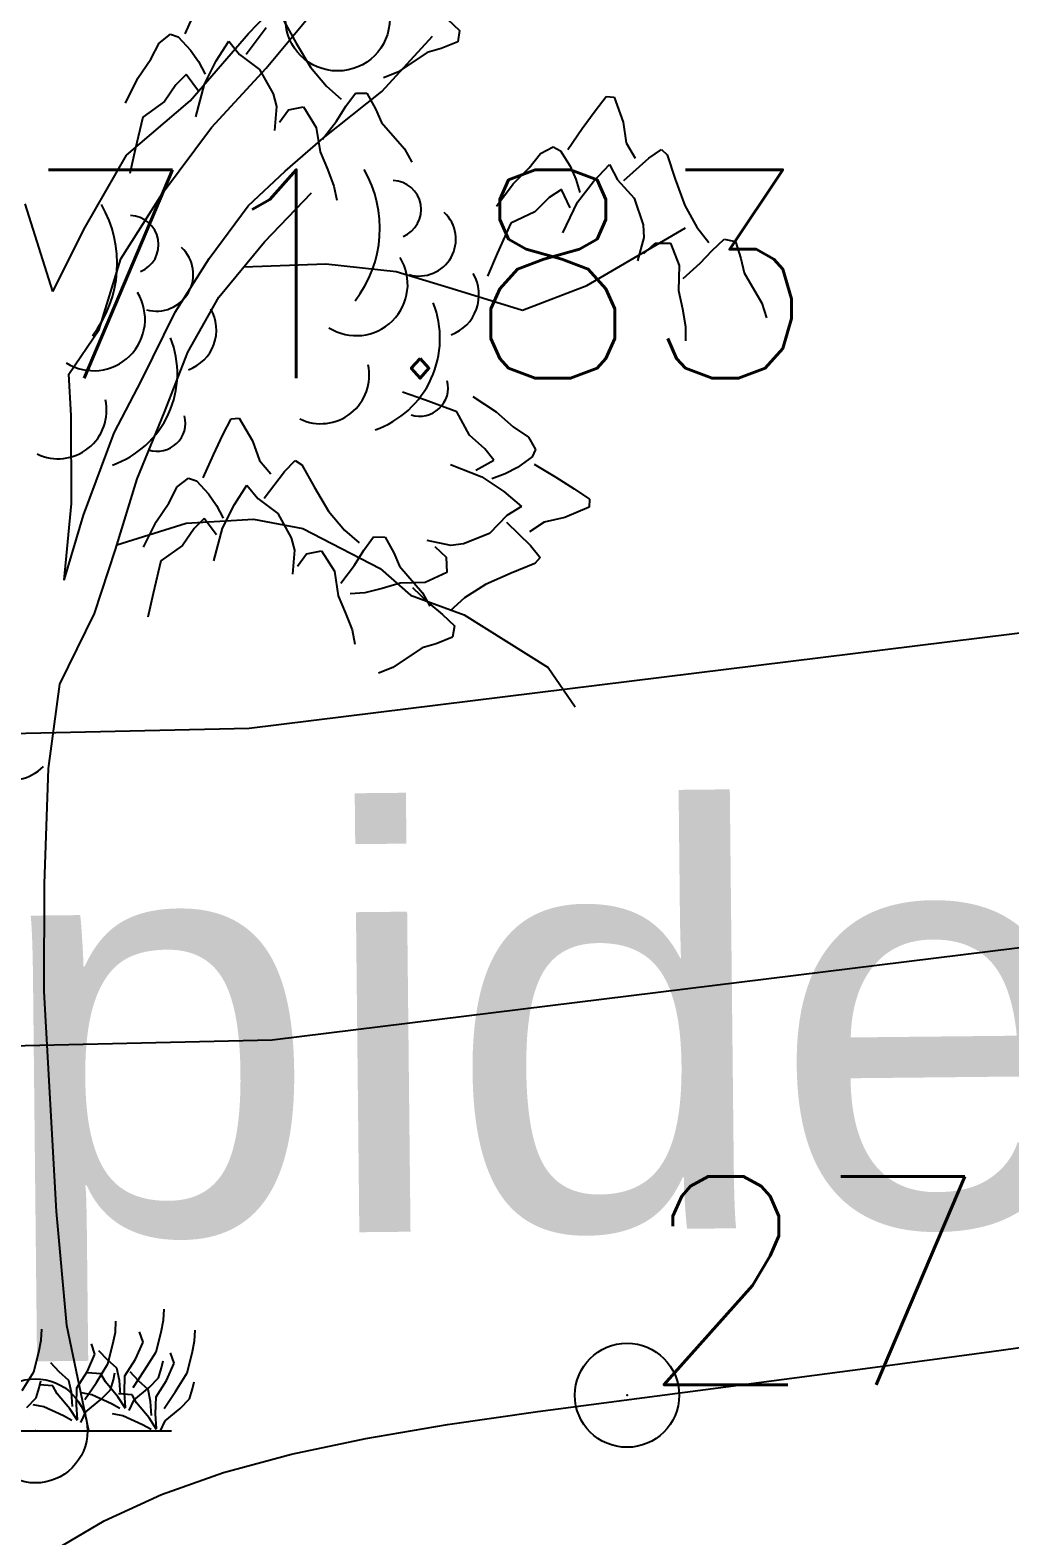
# Model space of a CAD drawing. Header units: millimetres. Extents: x 524954 to 526204, y 9523489 to 9524010.
# Drawn here: x 525696.96 to 525701.66, y 9523610.25 to 9523617.48 of the extents above; entities that cross this region are included whole.
import ezdxf
from ezdxf.enums import TextEntityAlignment as Align

# ---------------------------------------------------------------- set-up
doc = ezdxf.new("R2010")
doc.units = ezdxf.units.MM
doc.header["$PDMODE"] = 32
doc.header["$PDSIZE"] = 0.5
doc.linetypes.add('ACAD_ISO12W100', pattern=[21, 12, -3, 0, -3, 0, -3])
doc.linetypes.add('CACHE2', pattern=[4.7625, 3.175, -1.5875])
for name, color, linetype in [('Arbre', 34, 'ACAD_ISO12W100'), ('CN_01_00', 3, 'Continuous'), ('Murs', 1, 'Continuous'), ('PLUME_5', 6, 'Continuous'), ('PLUME_6', 2, 'Continuous'), ('TopoAlt', 3, 'Continuous'), ('TOPOJIS', 7, 'Continuous'), ('Toponomie', 7, 'CACHE2')]:
    doc.layers.add(name, color=color, linetype=linetype)
doc.styles.add('Simplex 1.0', font='Simplex.shx', dxfattribs={"width": 0.99, "height": 1})
doc.styles.get("Standard").update_dxf_attribs({"font": 'arial.ttf'})
pattern_1 = [(45, (0, 0), (-0.1767766952966, 0.1767766952966), [])]

# ---------------------------------------------------------------- blocks, each defined once
blk = doc.blocks.new('TCPOINT M')
at = {"color": 0}
blk.add_point((0, 0), dxfattribs=at)
at = {"layer": 'TopoAlt', "style": 'Simplex 1.0', "width": 0.99}
blk.add_attdef('ALT', (0.15, 0.15), '', height=1, dxfattribs=at)
blk = doc.blocks.new('v088')
at = {"linetype": 'Continuous'}
for p, q in [((1.0227, 6.7061), (1.3209, 7.0171)), ((1.107, 6.54), (1.3557, 6.8374)), ((0.7433, 6.3831), (1.0227, 6.7061)), ((1.6628, 6.4272), (1.906, 6.6935)), ((0.8455, 6.2546), (1.107, 6.54)), ((0.4379, 6.1217), (0.7433, 6.3831)), ((1.3814, 6.2037), (1.6628, 6.4272)), ((0.6096, 5.9388), (0.8455, 6.2546)), ((1.1982, 6.0444), (1.3814, 6.2037)), ((0.2399, 5.7756), (0.4379, 6.1217)), ((1.0213, 5.879), (1.1982, 6.0444)), ((0.4109, 5.6237), (0.6096, 5.9388)), ((1.0995, 5.7065), (1.3247, 5.9413)), ((0.0846, 5.4676), (-0.0486, 5.8877)), ((0.8338, 5.6263), (1.0213, 5.879)), ((0.0846, 5.4676), (0.2399, 5.7756)), ((2.6462, 5.4963), (3.1193, 5.7735)), ((0.8812, 5.4407), (1.0995, 5.7065)), ((0.3061, 5.2857), (0.4109, 5.6237)), ((0.6713, 5.3679), (0.8338, 5.6263)), ((1.0006, 5.5861), (1.394, 5.6007)), ((1.394, 5.6007), (1.7306, 5.5642)), ((1.7306, 5.5642), (1.9997, 5.4827)), ((2.3377, 5.3779), (2.6462, 5.4963)), ((0.7312, 5.1764), (0.8812, 5.4407)), ((1.9997, 5.4827), (2.3377, 5.3779)), ((0.5102, 5.0412), (0.6713, 5.3679)), ((0.1613, 5.0712), (0.3061, 5.2857)), ((0.6191, 4.888), (0.7312, 5.1764)), ((0.1717, 4.8724), (0.1613, 5.0712)), ((0.3786, 4.7897), (0.5102, 5.0412)), ((0.1743, 4.4496), (0.1717, 4.8724)), ((0.489, 4.5681), (0.6191, 4.888)), ((0.2314, 4.3948), (0.3786, 4.7897)), ((0.3841, 4.2301), (0.489, 4.5681)), ((0.1384, 4.0819), (0.1743, 4.4496)), ((0.1384, 4.0819), (0.2314, 4.3948)), ((0.3911, 4.2526), (0.7235, 4.3553)), ((0.7235, 4.3553), (1.0465, 4.3745)), ((1.0465, 4.3745), (1.2838, 4.3297)), ((1.2838, 4.3297), (1.6547, 4.1385)), ((0.2848, 3.9233), (0.3841, 4.2301)), ((1.6547, 4.1385), (1.8004, 4.0109)), ((1.8004, 4.0109), (2.0573, 3.9168)), ((0.1177, 3.584), (0.2848, 3.9233)), ((2.0573, 3.9168), (2.4606, 3.664)), ((2.4606, 3.664), (2.589, 3.4739)), ((0.064, 3.1786), (0.1177, 3.584)), ((0.0445, 2.6247), (0.064, 3.1786)), ((0.0429, 2.1085), (0.0445, 2.6247)), ((0.1022, 1.0525), (0.0429, 2.1085)), ((0.151, 0.5063), (0.1022, 1.0525)), ((0.2565, 0), (0.151, 0.5063)), ((-0.6539, 0), (0.6539, 0))]:
    blk.add_line(p, q, dxfattribs=at)
at = {"color": 3, "linetype": 'Continuous'}
for p, q in [((0.7187, 6.7034), (0.7681, 6.8145)), ((1.0112, 6.6062), (1.1083, 6.7343)), ((1.1923, 6.7659), (1.2517, 6.6597)), ((1.9768, 6.7743), (2.0342, 6.7201)), ((2.0342, 6.7201), (2.0261, 6.6656)), ((0.5538, 6.582), (0.5938, 6.6601)), ((0.5938, 6.6601), (0.6485, 6.7018)), ((0.6485, 6.7018), (0.6861, 6.6893)), ((0.6861, 6.6893), (0.7451, 6.6262)), ((0.8684, 6.5752), (0.9289, 6.6689)), ((0.9289, 6.6689), (0.9803, 6.6043)), ((1.2517, 6.6597), (1.3207, 6.5436)), ((2.0261, 6.6656), (1.9472, 6.6337)), ((0.4926, 6.4921), (0.5538, 6.582)), ((0.7451, 6.6262), (0.7831, 6.5707)), ((0.9803, 6.6043), (1.0762, 6.5324)), ((1.879, 6.6139), (1.7385, 6.5203)), ((1.9472, 6.6337), (1.879, 6.6139)), ((0.7244, 6.5087), (0.6749, 6.4601)), ((0.7824, 6.4297), (0.7244, 6.5087)), ((0.7831, 6.5707), (0.8142, 6.5101)), ((0.8114, 6.4626), (0.8684, 6.5752)), ((1.0762, 6.5324), (1.1414, 6.4156)), ((1.3207, 6.5436), (1.3968, 6.4523)), ((1.7385, 6.5203), (1.6708, 6.4929)), ((0.4333, 6.3712), (0.4926, 6.4921)), ((0.6749, 6.4601), (0.6198, 6.3792)), ((0.7707, 6.306), (0.8114, 6.4626)), ((1.3968, 6.4523), (1.4671, 6.3913)), ((0.6198, 6.3792), (0.5164, 6.3047)), ((1.1414, 6.4156), (1.1567, 6.3559)), ((1.4894, 6.3564), (1.536, 6.4201)), ((1.536, 6.4201), (1.5911, 6.4188)), ((1.5911, 6.4188), (1.6326, 6.3444)), ((2.6849, 6.3343), (2.7388, 6.4036)), ((2.7388, 6.4036), (2.7772, 6.3997)), ((2.7772, 6.3997), (2.8196, 6.2805)), ((0.5164, 6.3047), (0.4795, 6.1489)), ((1.1567, 6.3559), (1.1472, 6.2405)), ((1.171, 6.2803), (1.2146, 6.3394)), ((1.2146, 6.3394), (1.2864, 6.3531)), ((1.2864, 6.3531), (1.3481, 6.2552)), ((1.4442, 6.2852), (1.4894, 6.3564)), ((1.6326, 6.3444), (1.6606, 6.2793)), ((2.6234, 6.2497), (2.6849, 6.3343)), ((1.3481, 6.2552), (1.3665, 6.1373)), ((1.3784, 6.1983), (1.4442, 6.2852)), ((1.6606, 6.2793), (1.771, 6.1515)), ((2.5541, 6.1497), (2.6234, 6.2497)), ((2.8196, 6.2805), (2.8349, 6.1805)), ((0.4795, 6.1489), (0.4542, 6.0345)), ((1.771, 6.1515), (1.8066, 6.0878)), ((2.4234, 6.1305), (2.4849, 6.1612)), ((2.4849, 6.1612), (2.5195, 6.142)), ((2.5195, 6.142), (2.5657, 6.0689)), ((2.8349, 6.1805), (2.8773, 6.1074)), ((2.9427, 6.1074), (3.0042, 6.1497)), ((3.0042, 6.1497), (3.0311, 6.1228)), ((1.3665, 6.1373), (1.4019, 6.054)), ((2.3695, 6.0612), (2.4234, 6.1305)), ((2.6772, 5.9958), (2.7542, 6.0766)), ((2.7542, 6.0766), (2.7926, 6.0035)), ((2.8234, 5.9997), (2.9427, 6.1074)), ((3.0311, 6.1228), (3.0696, 6.0074)), ((1.4019, 6.054), (1.4328, 5.9737)), ((2.2926, 5.9843), (2.3695, 6.0612)), ((2.5657, 6.0689), (2.5926, 6.0074)), ((2.5926, 6.0074), (2.6118, 5.942)), ((2.7926, 6.0035), (2.8734, 5.9151)), ((3.0696, 6.0074), (3.1158, 5.8804)), ((1.4328, 5.9737), (1.4458, 5.9057)), ((2.2118, 5.8766), (2.2926, 5.9843)), ((2.5234, 5.9574), (2.4657, 5.9189)), ((2.5657, 5.8689), (2.5234, 5.9574)), ((2.6003, 5.8958), (2.6772, 5.9958)), ((2.4657, 5.9189), (2.3964, 5.8497)), ((2.5311, 5.7497), (2.6003, 5.8958)), ((2.8734, 5.9151), (2.9157, 5.7881)), ((3.1158, 5.8804), (3.1734, 5.7766)), ((2.281, 5.7958), (2.2156, 5.6496)), ((2.3964, 5.8497), (2.281, 5.7958)), ((2.9157, 5.7881), (2.9196, 5.7266)), ((2.9196, 5.7266), (2.8888, 5.615)), ((3.1734, 5.7766), (3.2311, 5.7035)), ((3.2465, 5.665), (3.3042, 5.7189)), ((3.3042, 5.7189), (3.3581, 5.7073)), ((2.2156, 5.6496), (2.1695, 5.5419)), ((2.9196, 5.6496), (2.9734, 5.6996)), ((2.9734, 5.6996), (3.0465, 5.6996)), ((3.0465, 5.6996), (3.0888, 5.5919)), ((3.1888, 5.6035), (3.2465, 5.665)), ((3.3581, 5.7073), (3.385, 5.6266)), ((3.0888, 5.5919), (3.085, 5.4727)), ((3.1081, 5.5304), (3.1888, 5.6035)), ((3.385, 5.6266), (3.4004, 5.5573)), ((3.4004, 5.5573), (3.485, 5.4112)), ((3.085, 5.4727), (3.1042, 5.3842)), ((3.1042, 5.3842), (3.1196, 5.2996)), ((3.485, 5.4112), (3.5081, 5.3419)), ((3.1196, 5.2996), (3.1196, 5.2304)), ((1.8724, 4.9461), (1.762, 4.9854)), ((2.0224, 4.89), (1.8724, 4.9461)), ((2.0987, 4.9642), (2.2113, 4.8904)), ((0.8993, 4.7791), (0.9393, 4.8572)), ((0.9393, 4.8572), (0.9778, 4.8606)), ((0.9778, 4.8606), (1.0416, 4.7513)), ((2.0834, 4.7783), (2.0224, 4.89)), ((2.2113, 4.8904), (2.2929, 4.8185)), ((0.8546, 4.6845), (0.8993, 4.7791)), ((2.1569, 4.7135), (2.0834, 4.7783)), ((2.2929, 4.8185), (2.3654, 4.7691)), ((2.3654, 4.7691), (2.4, 4.7096)), ((1.0416, 4.7513), (1.0754, 4.656)), ((2.1989, 4.6584), (2.1569, 4.7135)), ((2.4, 4.7096), (2.383, 4.6739)), ((0.8053, 4.5733), (0.8546, 4.6845)), ((1.0754, 4.656), (1.1306, 4.592)), ((1.1948, 4.6042), (1.2474, 4.6573)), ((1.2474, 4.6573), (1.2789, 4.6359)), ((1.2789, 4.6359), (1.3382, 4.5297)), ((1.9921, 4.6376), (2.1424, 4.5777)), ((2.1133, 4.6106), (2.1989, 4.6584)), ((2.383, 4.6739), (2.3129, 4.6232)), ((2.3928, 4.6398), (2.497, 4.577)), ((0.6804, 4.53), (0.7351, 4.5718)), ((0.7351, 4.5718), (0.7727, 4.5593)), ((0.7727, 4.5593), (0.8317, 4.4961)), ((1.0978, 4.4762), (1.1948, 4.6042)), ((2.1424, 4.5777), (2.247, 4.5072)), ((2.2532, 4.5924), (2.1892, 4.5691)), ((2.3129, 4.6232), (2.2532, 4.5924)), ((2.497, 4.577), (2.5853, 4.5209)), ((0.6404, 4.452), (0.6804, 4.53)), ((0.8317, 4.4961), (0.8696, 4.4407)), ((0.9549, 4.4451), (1.0154, 4.5388)), ((1.0154, 4.5388), (1.0668, 4.4742)), ((1.3382, 4.5297), (1.4072, 4.4136)), ((2.247, 4.5072), (2.3325, 4.4356)), ((2.5853, 4.5209), (2.6578, 4.4715)), ((0.5791, 4.362), (0.6404, 4.452)), ((0.8696, 4.4407), (0.9007, 4.38)), ((0.898, 4.3325), (0.9549, 4.4451)), ((1.0668, 4.4742), (1.1627, 4.4024)), ((1.4072, 4.4136), (1.4833, 4.3223)), ((2.3325, 4.4356), (2.262, 4.3926)), ((2.6564, 4.4329), (2.5401, 4.3831)), ((2.6578, 4.4715), (2.6564, 4.4329)), ((0.5199, 4.2411), (0.5791, 4.362)), ((0.8109, 4.3786), (0.7614, 4.3301)), ((0.869, 4.2996), (0.8109, 4.3786)), ((1.1627, 4.4024), (1.228, 4.2856)), ((2.262, 4.3926), (2.1788, 4.3064)), ((2.2601, 4.3616), (2.3751, 4.2494)), ((2.4412, 4.3615), (2.371, 4.3146)), ((2.5401, 4.3831), (2.4412, 4.3615)), ((0.7614, 4.3301), (0.7063, 4.2491)), ((0.8572, 4.176), (0.898, 4.3325)), ((1.228, 4.2856), (1.2432, 4.2258)), ((1.4833, 4.3223), (1.5536, 4.2613)), ((1.5759, 4.2264), (1.6226, 4.29)), ((1.6226, 4.29), (1.6776, 4.2887)), ((1.6776, 4.2887), (1.7191, 4.2144)), ((1.9936, 4.2484), (1.8803, 4.2721)), ((2.1788, 4.3064), (2.0548, 4.2561)), ((0.7063, 4.2491), (0.603, 4.1747)), ((1.2432, 4.2258), (1.2338, 4.1105)), ((1.2576, 4.1502), (1.3011, 4.2094)), ((1.3011, 4.2094), (1.373, 4.223)), ((1.373, 4.223), (1.4346, 4.1251)), ((1.5307, 4.1551), (1.5759, 4.2264)), ((1.7191, 4.2144), (1.7472, 4.1493)), ((1.9168, 4.2436), (1.9701, 4.193)), ((1.9701, 4.193), (1.9747, 4.12)), ((2.0548, 4.2561), (1.9936, 4.2484)), ((2.3751, 4.2494), (2.4212, 4.1906)), ((0.603, 4.1747), (0.566, 4.0189)), ((1.4346, 4.1251), (1.4531, 4.0073)), ((1.465, 4.0683), (1.5307, 4.1551)), ((1.7472, 4.1493), (1.8576, 4.0214)), ((1.9747, 4.12), (1.8699, 4.071)), ((2.396, 4.1621), (2.2833, 4.1164)), ((2.4212, 4.1906), (2.396, 4.1621)), ((1.7506, 4.0673), (1.6636, 4.0426)), ((1.8699, 4.071), (1.7506, 4.0673)), ((1.8097, 4.0479), (1.8877, 3.9719)), ((2.1595, 4.0623), (2.0595, 3.9982)), ((2.2833, 4.1164), (2.1595, 4.0623)), ((0.566, 4.0189), (0.5407, 3.9045)), ((1.4531, 4.0073), (1.4885, 3.9239)), ((1.5801, 4.0219), (1.511, 4.0175)), ((1.6636, 4.0426), (1.5801, 4.0219)), ((1.8576, 4.0214), (1.8932, 3.9577)), ((2.0595, 3.9982), (1.9902, 3.936)), ((1.4885, 3.9239), (1.5194, 3.8437)), ((1.8877, 3.9719), (1.9528, 3.9182)), ((1.9528, 3.9182), (2.0102, 3.864)), ((1.5194, 3.8437), (1.5323, 3.7756)), ((2.0102, 3.864), (2.002, 3.8096)), ((1.855, 3.7579), (1.7144, 3.6642)), ((1.9231, 3.7776), (1.855, 3.7579)), ((2.002, 3.8096), (1.9231, 3.7776)), ((1.7144, 3.6642), (1.6468, 3.6368)), ((0.6155, 0.5313), (0.6179, 0.5842)), ((0.3847, 0.4736), (0.3871, 0.5265)), ((0.6034, 0.4736), (0.6155, 0.5313)), ((0.0168, 0.3774), (0.0288, 0.4351)), ((0.0288, 0.4351), (0.0313, 0.488)), ((0.3726, 0.4159), (0.3847, 0.4736)), ((0.5169, 0.4255), (0.5001, 0.476)), ((0.5794, 0.3798), (0.6034, 0.4736)), ((0.7645, 0.4303), (0.7669, 0.4832)), ((-0.0072, 0.2837), (0.0168, 0.3774)), ((0.25, 0.2861), (0.2861, 0.3678)), ((0.2861, 0.3678), (0.2693, 0.4183)), ((0.3462, 0.3414), (0.3053, 0.3847)), ((0.3486, 0.3221), (0.3726, 0.4159)), ((0.4808, 0.3438), (0.5169, 0.4255)), ((0.5241, 0.2909), (0.5794, 0.3798)), ((0.6659, 0.3246), (0.6491, 0.375)), ((0.7285, 0.2789), (0.7525, 0.3726)), ((0.7525, 0.3726), (0.7645, 0.4303)), ((0.1154, 0.2837), (0.0745, 0.327)), ((0.2933, 0.2332), (0.3486, 0.3221)), ((0.3919, 0.3005), (0.3462, 0.3414)), ((0.4039, 0.2428), (0.3919, 0.3005)), ((0.4303, 0.2645), (0.4808, 0.3438)), ((0.4688, 0.2092), (0.5241, 0.2909)), ((0.5914, 0.2548), (0.6058, 0.3029)), ((0.6058, 0.3029), (0.6131, 0.3366)), ((0.6299, 0.2428), (0.6659, 0.3246)), ((-0.0625, 0.1947), (-0.0072, 0.2837)), ((0.0192, 0.2068), (0.0264, 0.2404)), ((0.0841, 0.2164), (0.0192, 0.2212)), ((0.1611, 0.2428), (0.1154, 0.2837)), ((0.1731, 0.1851), (0.1611, 0.2428)), ((0.1995, 0.2068), (0.25, 0.2861)), ((0.238, 0.1515), (0.2933, 0.2332)), ((0.3149, 0.2741), (0.25, 0.2789)), ((0.3366, 0.2356), (0.3149, 0.2741)), ((0.3967, 0.1635), (0.3366, 0.2356)), ((0.3606, 0.1971), (0.375, 0.2452)), ((0.375, 0.2452), (0.3823, 0.2789)), ((0.4087, 0.1755), (0.4039, 0.2428)), ((0.4279, 0.1827), (0.4303, 0.2645)), ((0.4953, 0.2404), (0.4544, 0.2837)), ((0.5409, 0.1995), (0.4953, 0.2404)), ((0.5457, 0.2092), (0.5914, 0.2548)), ((0.5794, 0.1635), (0.6299, 0.2428)), ((0.6732, 0.1899), (0.7285, 0.2789)), ((0.7549, 0.2019), (0.7621, 0.2356)), ((-0.0409, 0.113), (0.0048, 0.1587)), ((0.0048, 0.1587), (0.0192, 0.2068)), ((0.1058, 0.1779), (0.0841, 0.2164)), ((0.1659, 0.1058), (0.1058, 0.1779)), ((0.1779, 0.1178), (0.1731, 0.1851)), ((0.1971, 0.125), (0.1995, 0.2068)), ((0.2717, 0.1731), (0.2212, 0.1827)), ((0.2428, 0.0914), (0.3149, 0.1515)), ((0.3654, 0.1298), (0.2717, 0.1731)), ((0.3149, 0.1515), (0.3606, 0.1971)), ((0.4327, 0.1082), (0.3967, 0.1635)), ((0.464, 0.1731), (0.3991, 0.1779)), ((0.4327, 0.113), (0.4279, 0.1827)), ((0.4496, 0.0986), (0.4736, 0.1491)), ((0.4856, 0.1346), (0.464, 0.1731)), ((0.4736, 0.1491), (0.5457, 0.2092)), ((0.5529, 0.1418), (0.5409, 0.1995)), ((0.577, 0.0817), (0.5794, 0.1635)), ((0.6179, 0.1082), (0.6732, 0.1899)), ((0.6948, 0.1082), (0.7405, 0.1539)), ((0.7405, 0.1539), (0.7549, 0.2019)), ((0.0409, 0.1154), (-0.0096, 0.125)), ((0.1346, 0.0721), (0.0409, 0.1154)), ((0.2019, 0.0505), (0.1659, 0.1058)), ((0.2019, 0.0553), (0.1971, 0.125)), ((0.2188, 0.0409), (0.2428, 0.0914)), ((0.4063, 0.1082), (0.3654, 0.1298)), ((0.4207, 0.0721), (0.3702, 0.0817)), ((0.5457, 0.0625), (0.4856, 0.1346)), ((0.5578, 0.0745), (0.5529, 0.1418)), ((0.5818, 0.012), (0.577, 0.0817)), ((0.6227, 0.0481), (0.6948, 0.1082)), ((0.1755, 0.0505), (0.1346, 0.0721)), ((0.5145, 0.0288), (0.4207, 0.0721)), ((0.5554, 0.0072), (0.5145, 0.0288)), ((0.5818, 0.0072), (0.5457, 0.0625)), ((0.5986, -0.0024), (0.6227, 0.0481))]:
    blk.add_line(p, q, dxfattribs=at)
for centre, major_axis, start_param, end_param in [((1.088, 5.7707), (-0.3995, 0.3995), 3.265538, 4.451253), ((1.7113, 5.8608), (0.099, 0.099), 4.31771, 7.031286), ((-0.1718, 5.6024), (0.3995, 0.3995), 4.836335, 6.022049), ((0.4516, 5.6925), (0.099, 0.099), 4.31771, 7.031286), ((1.8413, 5.7182), (-0.1246, 0.1246), 2.081137, 4.744996), ((0.5816, 5.5499), (0.1246, 0.1246), 3.651933, 6.315792), ((1.5402, 5.502), (0.1741, 0.1741), 3.363922, 6.046661), ((1.924, 5.4517), (-0.1445, 0.1445), 2.713295, 4.448408), ((0.2804, 5.3337), (0.1741, 0.1741), 3.363922, 6.046661), ((0.6642, 5.2834), (-0.1445, 0.1445), 2.713295, 4.448408), ((1.4749, 5.2432), (0.3298, 0.3298), 4.265936, 5.872819), ((0.2152, 5.0749), (-0.3298, 0.3298), 2.69514, 4.302022), ((1.3699, 5.0654), (-0.1641, 0.1641), 1.908121, 4.146545), ((1.844, 5.0056), (-0.0964, 0.0964), 2.051824, 4.174223), ((0.1101, 4.8971), (-0.1641, 0.1641), 1.908121, 4.146545), ((0.5842, 4.8373), (0.0964, 0.0964), 3.62262, 5.745019), ((-0.1231, 3.3539), (0.1641, 0.1641), 2.463212, 4.701636)]:
    blk.add_ellipse(centre, major_axis=major_axis, ratio=1, start_param=start_param, end_param=end_param, dxfattribs=at)

msp = doc.modelspace()

# ---------------------------------------------------------------- hatches: boundary and pattern name
at = {"layer": 'Murs'}
h = msp.add_hatch(dxfattribs=at)
h.set_pattern_fill('_U', color=256, scale=0.25, angle=45, style=0, pattern_type=0)
h.set_pattern_definition(pattern_1)
edge = h.paths.add_edge_path()
edge.add_line((525685.9494, 9523600.7949), (525688.1725, 9523601.6546))
edge.add_arc((525689.9934, 9523604.4385), 3.3266, 236.81316, 345.56779)
edge.add_line((525693.215, 9523603.6094), (525716.198, 9523611.5242))
edge.add_line((525716.198, 9523611.5242), (525724.0594, 9523613.9246))
edge.add_line((525724.0594, 9523613.9246), (525723.9864, 9523614.1637))
edge.add_line((525723.9864, 9523614.1637), (525716.1207, 9523611.762))
edge.add_line((525716.1207, 9523611.762), (525693.0031, 9523603.8009))
edge.add_arc((525689.9934, 9523604.4385), 3.0766, 234.45821, 348.03848, ccw=False)
edge.add_line((525688.205, 9523601.9352), (525685.8592, 9523601.0281))
edge.add_line((525685.8592, 9523601.0281), (525685.9494, 9523600.7949))
h = msp.add_hatch(dxfattribs=at)
h.set_pattern_fill('_U', color=256, scale=0.25, angle=45, style=0, pattern_type=0)
h.set_pattern_definition(pattern_1)
edge = h.paths.add_edge_path()
edge.add_line((525686.0396, 9523600.5618), (525688.1457, 9523601.3762))
edge.add_arc((525689.9934, 9523604.4385), 3.5766, 238.89583, 343.38493)
edge.add_line((525693.4206, 9523603.4159), (525716.2752, 9523611.2863))
edge.add_line((525716.2752, 9523611.2863), (525724.1324, 9523613.6855))
edge.add_line((525724.1324, 9523613.6855), (525724.0594, 9523613.9246))
edge.add_line((525724.0594, 9523613.9246), (525716.198, 9523611.5242))
edge.add_line((525716.198, 9523611.5242), (525693.215, 9523603.6094))
edge.add_arc((525689.9934, 9523604.4385), 3.3266, 236.81316, 345.56779, ccw=False)
edge.add_line((525688.1725, 9523601.6546), (525685.9494, 9523600.7949))
edge.add_line((525685.9494, 9523600.7949), (525686.0396, 9523600.5618))

# ---------------------------------------------------------------- linework, layer by layer
at = {"layer": 'CN_01_00', "elevation": 271, "flags": 128}
msp.add_lwpolyline([(525697.0576, 9523610.1711), (525697.3139, 9523610.3228), (525697.589, 9523610.4496), (525697.8873, 9523610.5547), (525698.2127, 9523610.6425), (525698.5696, 9523610.7176), (525698.9619, 9523610.7842), (525699.3938, 9523610.8468), (525699.8695, 9523610.9098), (525700.3931, 9523610.9777), (525700.9649, 9523611.0535), (525701.5707, 9523611.1358), (525702.1922, 9523611.2217)], dxfattribs=at)
at = {"layer": 'PLUME_5'}
msp.add_lwpolyline([(525566.7284, 9523620.0855), (525576.8475, 9523618.8188), (525586.9301, 9523618.0508), (525597.0128, 9523617.2827), (525606.5968, 9523616.4783), (525616.6794, 9523615.7103), (525626.7621, 9523614.9422), (525626.7621, 9523614.9422), (525636.8448, 9523614.1742), (525646.9274, 9523613.4062), (525656.9737, 9523613.1368), (525657.4724, 9523613.1732), (525667.4822, 9523613.4025), (525677.5285, 9523613.1332), (525687.502, 9523613.8612), (525688.0006, 9523613.8976), (525698.0105, 9523614.1269), (525707.9476, 9523615.3535), (525717.921, 9523616.0815)], dxfattribs=at)
at = {"layer": 'PLUME_6'}
msp.add_lwpolyline([(525566.8376, 9523618.5895), (525576.9567, 9523617.3228), (525586.5406, 9523616.5183), (525596.6233, 9523615.7503), (525606.706, 9523614.9823), (525616.7886, 9523614.2142), (525626.3726, 9523613.4098), (525626.8713, 9523613.4462), (525636.4553, 9523612.6418), (525647.0366, 9523611.9102), (525657.0829, 9523611.6408), (525657.5816, 9523611.6772), (525667.0928, 9523611.8701), (525677.6377, 9523611.6372), (525687.6112, 9523612.3651), (525688.1098, 9523612.4015), (525698.1197, 9523612.6309), (525708.0568, 9523613.8575), (525718.0302, 9523614.5855)], dxfattribs=at)

# ---------------------------------------------------------------- block references
at = {"layer": 'Arbre'}
msp.add_blockref('v088', (525696.984, 9523610.754), dxfattribs=at)
at = {"layer": 'TOPOJIS'}
ref = msp.add_blockref('TCPOINT M', (525698.434, 9523617.5299, 271.73), dxfattribs=at)
ref.add_attrib('ALT', '271.73', (525698.484, 9523617.5799, 271.73), dxfattribs={"layer": 'TopoAlt', "height": 1, "style": 'Simplex 1.0', "width": 0.99})
ref = msp.add_blockref('TCPOINT M', (525696.0222, 9523615.7557, 271.83), dxfattribs=at)
ref.add_attrib('ALT', '271.83', (525696.0722, 9523615.8057, 271.83), dxfattribs={"layer": 'TopoAlt', "height": 1, "style": 'Simplex 1.0', "width": 0.99})
ref = msp.add_blockref('TCPOINT M', (525699.8224, 9523610.9254, 271.02), dxfattribs=at)
ref.add_attrib('ALT', '271.02', (525699.8724, 9523610.9754, 271.02), dxfattribs={"layer": 'TopoAlt', "height": 1, "style": 'Simplex 1.0', "width": 0.99})
ref = msp.add_blockref('TCPOINT M', (525696.9843, 9523610.7544, 271.07), dxfattribs=at)
ref.add_attrib('ALT', '271.07', dxfattribs={"layer": 'TopoAlt', "height": 1, "style": 'Simplex 1.0', "width": 0.99}).set_placement((525696.9343, 9523610.8044, 271.07), align=Align.RIGHT)

# ---------------------------------------------------------------- texts
at = {"layer": 'Toponomie', "insert": (525667.1205, 9523613.3769), "char_height": 2, "width": 38.520356, "attachment_point": 1, "rotation": 0.60302}
msp.add_mtext('Hotel Restaurant les Rapides', dxfattribs=at)

doc.saveas('drawing.dxf')
